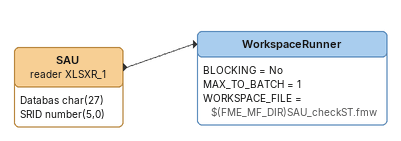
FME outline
SAU (reader XLSXR_1)
    attributes: Databas char(27), SRID number(5,0)
    -> WorkspaceRunner
WorkspaceRunner
    BLOCKING = No
    MAX_TO_BATCH = 1
    WORKSPACE_FILE = $(FME_MF_DIR)SAU_checkST.fmw
